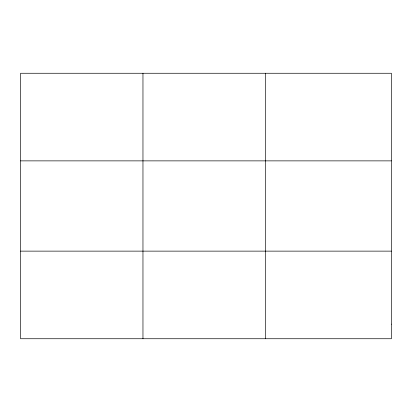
<?xml version="1.0" encoding="UTF-8"?>
<svg xmlns="http://www.w3.org/2000/svg" width="412" height="412" viewBox="0 0 412 412"><rect width="100%" height="100%" fill="white"/><g stroke="black" fill="none" stroke-linecap="round" stroke-linejoin="round"><path stroke-width="0.62" d="M142.964 73.264L142.964 338.736M265.328 73.264L265.328 338.736M20.6 160.871L391.4 160.871M20.6 251.129L391.4 251.129M391.4 324.136L391.4 338.736L20.6 338.736L20.6 73.264L391.4 73.264L391.4 324.136"/></g></svg>
